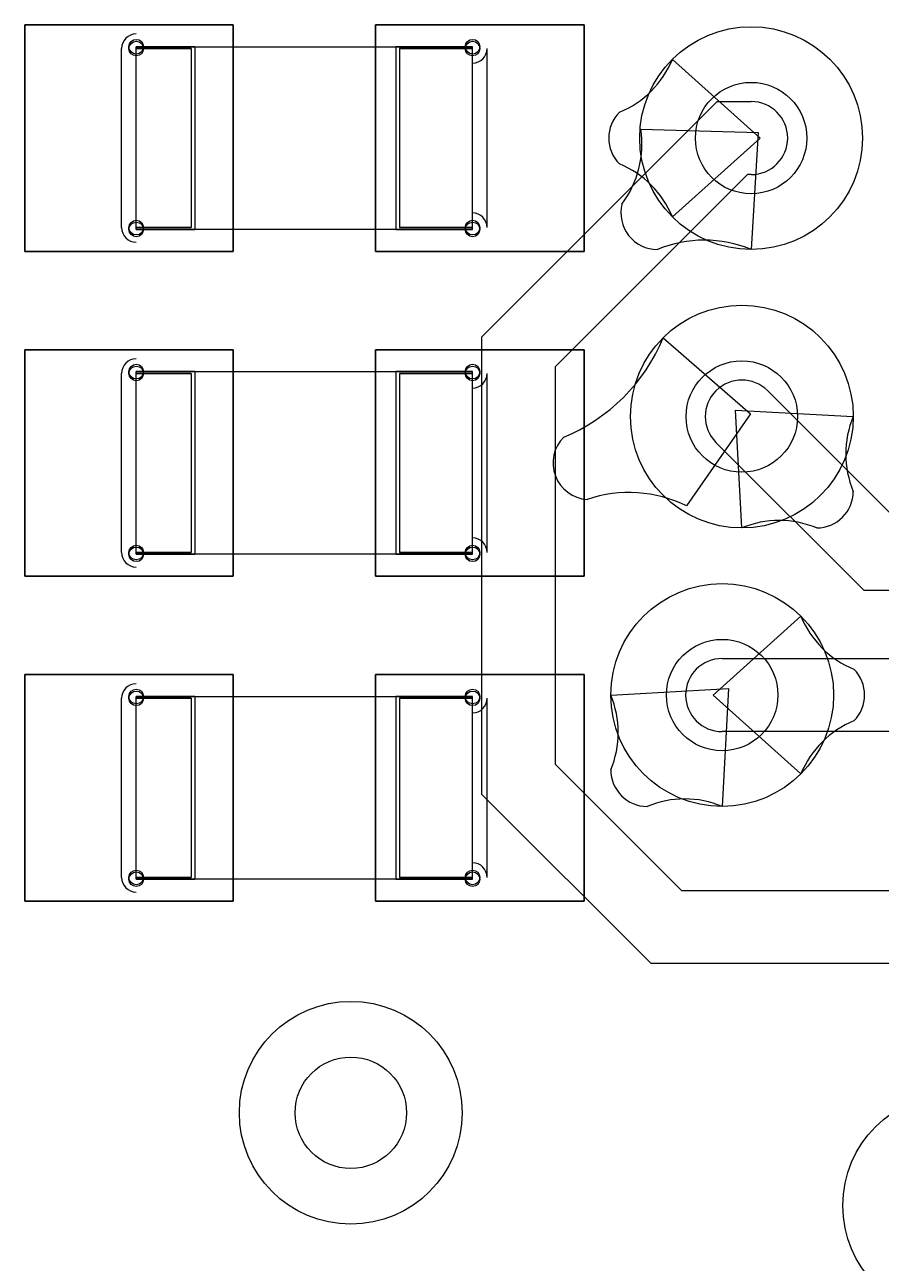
# Model space of a CAD drawing. Extents: x -14 to 27.9, y 0 to 17.8.
# Drawn here: x 8.633 to 10.976, y 11.145 to 14.534 of the extents above; entities that cross this region are included whole.
import ezdxf

# ---------------------------------------------------------------- set-up
doc = ezdxf.new("R2010")
doc.units = 0
doc.header["$MEASUREMENT"] = 0
doc.layers.add('Feature', color=7, linetype='CONTINUOUS')

msp = doc.modelspace()

# ---------------------------------------------------------------- linework, layer by layer
at = {"layer": 'Feature'}
for p, q in [((8.633, 14.534, 0.000305), (9.203, 14.534, 0.000305)), ((8.633, 13.914, 0.000305), (8.633, 14.534, 0.000305)), ((8.633, 13.914, 0.000305), (8.633, 14.534, 0.000305)), ((8.633, 14.534, 0.001305), (8.633, 13.914, 0.001305)), ((8.633, 14.534, 0.000305), (8.633, 14.534, 0.001305)), ((8.633, 14.534, 0.000305), (9.203, 14.534, 0.000305)), ((8.633, 14.534, 0.000305), (8.633, 14.534, 0.001305)), ((9.203, 14.534, 0.001305), (8.633, 14.534, 0.001305)), ((9.203, 14.534, 0.001305), (8.633, 14.534, 0.001305)), ((8.633, 14.534, 0.001305), (8.633, 13.914, 0.001305)), ((8.633, 13.914, 0.000305), (8.633, 14.534, 0.000305)), ((8.633, 14.534, 0.000305), (9.203, 14.534, 0.000305)), ((9.203, 14.534, 0.000305), (9.203, 13.914, 0.000305)), ((9.203, 14.534, 0.000305), (9.203, 14.534, 0.001305)), ((9.203, 14.534, 0.000305), (9.203, 13.914, 0.000305)), ((9.203, 14.534, 0.000305), (9.203, 14.534, 0.001305)), ((9.203, 13.914, 0.001305), (9.203, 14.534, 0.001305)), ((9.203, 13.914, 0.001305), (9.203, 14.534, 0.001305)), ((9.203, 14.534, 0.000305), (9.203, 13.914, 0.000305)), ((9.593, 14.534, 0.000305), (10.163, 14.534, 0.000305)), ((9.593, 13.914, 0.000305), (9.593, 14.534, 0.000305)), ((9.593, 13.914, 0.000305), (9.593, 14.534, 0.000305)), ((9.593, 14.534, 0.001305), (9.593, 13.914, 0.001305)), ((9.593, 14.534, 0.000305), (9.593, 14.534, 0.001305)), ((9.593, 14.534, 0.000305), (10.163, 14.534, 0.000305)), ((9.593, 14.534, 0.000305), (9.593, 14.534, 0.001305)), ((10.163, 14.534, 0.001305), (9.593, 14.534, 0.001305)), ((10.163, 14.534, 0.001305), (9.593, 14.534, 0.001305)), ((9.593, 14.534, 0.001305), (9.593, 13.914, 0.001305)), ((9.593, 13.914, 0.000305), (9.593, 14.534, 0.000305)), ((9.593, 14.534, 0.000305), (10.163, 14.534, 0.000305)), ((10.163, 14.534, 0.000305), (10.163, 13.914, 0.000305)), ((10.163, 14.534, 0.000305), (10.163, 14.534, 0.001305)), ((10.163, 14.534, 0.000305), (10.163, 13.914, 0.000305)), ((10.163, 14.534, 0.000305), (10.163, 14.534, 0.001305)), ((10.163, 13.914, 0.001305), (10.163, 14.534, 0.001305)), ((10.163, 13.914, 0.001305), (10.163, 14.534, 0.001305)), ((10.163, 14.534, 0.000305), (10.163, 13.914, 0.000305)), ((8.918, 14.474, 0.285), (8.918, 14.474, 0.015)), ((8.918, 14.469, 0.015), (8.918, 14.474, 0.015)), ((8.918, 14.469, 0.015), (8.918, 14.474, 0.015)), ((8.918, 14.469, 0.285), (8.918, 14.474, 0.285)), ((8.918, 14.474, 0.285), (8.918, 14.474, 0.015)), ((8.918, 14.469, 0.285), (8.918, 14.474, 0.285)), ((8.938, 14.474, -0.005), (9.098, 14.474, -0.005)), ((9.098, 14.474, 0.305), (8.938, 14.474, 0.305)), ((8.938, 14.469, -0.005), (8.938, 14.474, -0.005)), ((8.938, 14.474, -0.005), (9.098, 14.474, -0.005)), ((8.938, 14.469, -0.005), (8.938, 14.474, -0.005)), ((8.938, 14.469, 0.305), (8.938, 14.474, 0.305)), ((8.938, 14.469, 0.305), (8.938, 14.474, 0.305)), ((9.098, 14.474, 0.305), (8.938, 14.474, 0.305)), ((9.098, 14.474, 0.325), (9.648, 14.474, 0.325)), ((9.098, 14.474, 0.325), (9.098, 13.974, 0.325)), ((9.098, 14.474, -0.025), (9.648, 14.474, -0.025)), ((9.098, 14.474, -0.025), (9.098, 14.474, -0.005)), ((9.098, 14.474, 0.325), (9.098, 14.474, 0.305)), ((9.098, 14.474, 0.325), (9.648, 14.474, 0.325)), ((9.098, 14.474, -0.025), (9.098, 13.974, -0.025)), ((9.098, 14.474, -0.025), (9.648, 14.474, -0.025)), ((9.098, 14.474, -0.025), (9.098, 13.974, -0.025)), ((9.098, 14.474, -0.005), (9.098, 13.974, -0.005)), ((9.098, 14.474, -0.025), (9.098, 14.474, -0.005)), ((9.098, 14.474, -0.005), (9.098, 13.974, -0.005)), ((9.098, 14.474, 0.305), (9.098, 13.974, 0.305)), ((9.098, 14.474, 0.325), (9.098, 13.974, 0.325)), ((9.098, 14.474, 0.325), (9.098, 14.474, 0.305)), ((9.098, 14.474, 0.305), (9.098, 13.974, 0.305)), ((9.648, 14.474, 0.325), (9.648, 13.974, 0.325)), ((9.648, 14.474, 0.325), (9.648, 13.974, 0.325)), ((9.648, 14.474, 0.305), (9.648, 13.974, 0.305)), ((9.648, 14.474, 0.325), (9.648, 14.474, 0.305)), ((9.648, 14.474, -0.005), (9.858, 14.474, -0.005)), ((9.648, 14.474, -0.025), (9.648, 14.474, -0.005)), ((9.648, 14.474, 0.325), (9.648, 14.474, 0.305)), ((9.858, 14.474, 0.305), (9.648, 14.474, 0.305)), ((9.648, 14.474, -0.005), (9.648, 13.974, -0.005)), ((9.648, 14.474, -0.005), (9.858, 14.474, -0.005)), ((9.648, 14.474, -0.025), (9.648, 13.974, -0.025)), ((9.648, 14.474, -0.025), (9.648, 14.474, -0.005)), ((9.648, 14.474, -0.005), (9.648, 13.974, -0.005)), ((9.648, 14.474, -0.025), (9.648, 13.974, -0.025)), ((9.858, 14.474, 0.305), (9.648, 14.474, 0.305)), ((9.648, 14.474, 0.305), (9.648, 13.974, 0.305)), ((9.858, 14.469, -0.005), (9.858, 14.474, -0.005)), ((9.858, 14.469, -0.005), (9.858, 14.474, -0.005)), ((9.858, 14.469, 0.305), (9.858, 14.474, 0.305)), ((9.858, 14.469, 0.305), (9.858, 14.474, 0.305)), ((9.878, 14.474, 0.015), (9.878, 14.474, 0.285)), ((9.878, 14.469, 0.015), (9.878, 14.474, 0.015)), ((9.878, 14.469, 0.015), (9.878, 14.474, 0.015)), ((9.878, 14.474, 0.015), (9.878, 14.474, 0.285)), ((9.878, 14.469, 0.285), (9.878, 14.474, 0.285)), ((9.878, 14.469, 0.285), (9.878, 14.474, 0.285)), ((8.898, 14.469, 0.285), (8.898, 14.469, 0.015)), ((8.898, 13.979, 0.285), (8.898, 14.469, 0.285)), ((8.898, 13.979, 0.015), (8.898, 14.469, 0.015)), ((8.898, 13.979, 0.285), (8.898, 14.469, 0.285)), ((8.898, 14.469, 0.285), (8.898, 14.469, 0.015)), ((8.898, 13.979, 0.015), (8.898, 14.469, 0.015)), ((8.918, 14.469, 0.285), (8.918, 14.469, 0.015)), ((8.918, 14.469, 0.285), (8.918, 14.469, 0.015)), ((8.938, 14.469, -0.005), (9.088, 14.469, -0.005)), ((9.088, 14.469, 0.305), (8.938, 14.469, 0.305)), ((8.938, 14.469, -0.005), (9.088, 14.469, -0.005)), ((8.938, 14.469, -0.025), (9.088, 14.469, -0.025)), ((9.088, 14.469, 0.325), (8.938, 14.469, 0.325)), ((9.088, 14.469, 0.305), (8.938, 14.469, 0.305)), ((8.938, 13.979, 0.325), (8.938, 14.469, 0.325)), ((9.088, 14.469, 0.325), (8.938, 14.469, 0.325)), ((8.938, 13.979, 0.325), (8.938, 14.469, 0.325)), ((8.938, 13.979, -0.025), (8.938, 14.469, -0.025)), ((8.938, 13.979, -0.025), (8.938, 14.469, -0.025)), ((8.938, 14.469, -0.025), (9.088, 14.469, -0.025)), ((9.088, 14.469, -0.005), (9.088, 13.979, -0.005)), ((9.088, 14.469, 0.305), (9.088, 13.979, 0.305)), ((9.088, 14.469, -0.025), (9.088, 14.469, -0.005)), ((9.088, 14.469, 0.305), (9.088, 14.469, 0.325)), ((9.088, 14.469, 0.305), (9.088, 13.979, 0.305)), ((9.088, 14.469, 0.305), (9.088, 14.469, 0.325)), ((9.088, 14.469, 0.325), (9.088, 13.979, 0.325)), ((9.088, 14.469, 0.325), (9.088, 13.979, 0.325)), ((9.088, 14.469, -0.025), (9.088, 13.979, -0.025)), ((9.088, 14.469, -0.005), (9.088, 13.979, -0.005)), ((9.088, 14.469, -0.025), (9.088, 13.979, -0.025)), ((9.088, 14.469, -0.025), (9.088, 14.469, -0.005)), ((9.658, 14.469, -0.005), (9.858, 14.469, -0.005)), ((9.658, 14.469, -0.005), (9.658, 13.979, -0.005)), ((9.858, 14.469, 0.305), (9.658, 14.469, 0.305)), ((9.658, 14.469, 0.325), (9.658, 14.469, 0.305)), ((9.858, 14.469, 0.325), (9.658, 14.469, 0.325)), ((9.658, 14.469, -0.025), (9.858, 14.469, -0.025)), ((9.658, 14.469, -0.005), (9.658, 14.469, -0.025)), ((9.658, 14.469, -0.005), (9.858, 14.469, -0.005)), ((9.658, 14.469, 0.305), (9.658, 13.979, 0.305)), ((9.858, 14.469, 0.305), (9.658, 14.469, 0.305)), ((9.658, 14.469, 0.305), (9.658, 13.979, 0.305)), ((9.658, 14.469, 0.325), (9.658, 13.979, 0.325)), ((9.658, 14.469, 0.325), (9.658, 14.469, 0.305)), ((9.858, 14.469, 0.325), (9.658, 14.469, 0.325)), ((9.658, 14.469, 0.325), (9.658, 13.979, 0.325)), ((9.658, 14.469, -0.025), (9.658, 13.979, -0.025)), ((9.658, 14.469, -0.025), (9.858, 14.469, -0.025)), ((9.658, 14.469, -0.005), (9.658, 13.979, -0.005)), ((9.658, 14.469, -0.005), (9.658, 14.469, -0.025)), ((9.658, 14.469, -0.025), (9.658, 13.979, -0.025)), ((9.858, 13.979, 0.325), (9.858, 14.469, 0.325)), ((9.858, 13.979, 0.325), (9.858, 14.469, 0.325)), ((9.858, 13.979, -0.025), (9.858, 14.469, -0.025)), ((9.858, 13.979, -0.025), (9.858, 14.469, -0.025)), ((9.878, 14.469, 0.015), (9.878, 14.469, 0.285)), ((9.878, 14.469, 0.015), (9.878, 14.469, 0.285)), ((9.898, 14.469, 0.015), (9.898, 14.469, 0.285)), ((9.898, 13.979, 0.285), (9.898, 14.469, 0.285)), ((9.898, 13.979, 0.015), (9.898, 14.469, 0.015)), ((9.898, 14.469, 0.015), (9.898, 14.469, 0.285)), ((9.898, 13.979, 0.285), (9.898, 14.469, 0.285)), ((9.898, 13.979, 0.015), (9.898, 14.469, 0.015)), ((10.4048, 14.4394, 0.000305), (10.6452, 14.224, 0.000305)), ((9.8838, 13.6805, -1.96222), (10.5273, 14.324, -1.96222)), ((10.5273, 14.324, -1.96222), (10.6202, 14.324, -1.96222)), ((10.3185, 14.2484, -1.96222), (10.6397, 14.2396, -1.96222)), ((10.6397, 14.2396, -1.96222), (10.6202, 13.9192, -1.96222)), ((10.6452, 14.224, 0.000305), (10.4048, 14.0086, 0.000305)), ((10.7726, 14.224, -1.96192), (10.7726, 14.224)), ((10.7726, 14.224, -1.96192), (10.7726, 14.224)), ((10.6101, 14.124, -1.96222), (10.0838, 13.5977, -1.96222)), ((10.6202, 14.124, -1.96222), (10.6101, 14.124, -1.96222)), ((8.898, 13.979, 0.285), (8.898, 13.979, 0.015)), ((8.898, 13.979, 0.285), (8.898, 13.979, 0.015)), ((8.918, 13.974, 0.285), (8.918, 13.979, 0.285)), ((8.918, 13.979, 0.285), (8.918, 13.979, 0.015)), ((8.918, 13.974, 0.015), (8.918, 13.979, 0.015)), ((8.918, 13.974, 0.015), (8.918, 13.979, 0.015)), ((8.918, 13.979, 0.285), (8.918, 13.979, 0.015)), ((8.918, 13.974, 0.285), (8.918, 13.979, 0.285)), ((8.918, 13.974, 0.285), (8.918, 13.974, 0.015)), ((8.918, 13.974, 0.285), (8.918, 13.974, 0.015)), ((8.938, 13.974, -0.005), (8.938, 13.979, -0.005)), ((8.938, 13.979, -0.005), (9.088, 13.979, -0.005)), ((9.088, 13.979, 0.305), (8.938, 13.979, 0.305)), ((8.938, 13.974, 0.305), (8.938, 13.979, 0.305)), ((8.938, 13.974, -0.005), (8.938, 13.979, -0.005)), ((9.088, 13.979, 0.305), (8.938, 13.979, 0.305)), ((9.088, 13.979, 0.325), (8.938, 13.979, 0.325)), ((8.938, 13.979, -0.025), (9.088, 13.979, -0.025)), ((8.938, 13.979, -0.005), (9.088, 13.979, -0.005)), ((9.088, 13.979, 0.325), (8.938, 13.979, 0.325)), ((8.938, 13.979, -0.025), (9.088, 13.979, -0.025)), ((8.938, 13.974, 0.305), (8.938, 13.979, 0.305)), ((8.938, 13.974, -0.005), (9.098, 13.974, -0.005)), ((9.098, 13.974, 0.305), (8.938, 13.974, 0.305)), ((9.098, 13.974, 0.305), (8.938, 13.974, 0.305)), ((8.938, 13.974, -0.005), (9.098, 13.974, -0.005)), ((9.088, 13.979, 0.305), (9.088, 13.979, 0.325)), ((9.088, 13.979, -0.025), (9.088, 13.979, -0.005)), ((9.088, 13.979, 0.305), (9.088, 13.979, 0.325)), ((9.088, 13.979, -0.025), (9.088, 13.979, -0.005)), ((9.648, 13.974, 0.325), (9.098, 13.974, 0.325)), ((9.648, 13.974, -0.025), (9.098, 13.974, -0.025)), ((9.098, 13.974, -0.025), (9.098, 13.974, -0.005)), ((9.098, 13.974, 0.325), (9.098, 13.974, 0.305)), ((9.648, 13.974, 0.325), (9.098, 13.974, 0.325)), ((9.098, 13.974, 0.325), (9.098, 13.974, 0.305)), ((9.098, 13.974, -0.025), (9.098, 13.974, -0.005)), ((9.648, 13.974, -0.025), (9.098, 13.974, -0.025)), ((9.648, 13.974, 0.325), (9.648, 13.974, 0.305)), ((9.648, 13.974, -0.005), (9.858, 13.974, -0.005)), ((9.648, 13.974, -0.025), (9.648, 13.974, -0.005)), ((9.648, 13.974, -0.005), (9.858, 13.974, -0.005)), ((9.858, 13.974, 0.305), (9.648, 13.974, 0.305)), ((9.648, 13.974, 0.325), (9.648, 13.974, 0.305)), ((9.648, 13.974, -0.025), (9.648, 13.974, -0.005)), ((9.858, 13.974, 0.305), (9.648, 13.974, 0.305)), ((9.658, 13.979, -0.005), (9.858, 13.979, -0.005)), ((9.658, 13.979, -0.005), (9.858, 13.979, -0.005)), ((9.658, 13.979, -0.005), (9.658, 13.979, -0.025)), ((9.658, 13.979, -0.025), (9.858, 13.979, -0.025)), ((9.858, 13.979, 0.325), (9.658, 13.979, 0.325)), ((9.658, 13.979, 0.325), (9.658, 13.979, 0.305)), ((9.858, 13.979, 0.305), (9.658, 13.979, 0.305)), ((9.858, 13.979, 0.305), (9.658, 13.979, 0.305)), ((9.658, 13.979, 0.325), (9.658, 13.979, 0.305)), ((9.858, 13.979, 0.325), (9.658, 13.979, 0.325)), ((9.658, 13.979, -0.025), (9.858, 13.979, -0.025)), ((9.658, 13.979, -0.005), (9.658, 13.979, -0.025)), ((9.858, 13.974, -0.005), (9.858, 13.979, -0.005)), ((9.858, 13.974, 0.305), (9.858, 13.979, 0.305)), ((9.858, 13.974, 0.305), (9.858, 13.979, 0.305)), ((9.858, 13.974, -0.005), (9.858, 13.979, -0.005)), ((9.878, 13.979, 0.015), (9.878, 13.979, 0.285)), ((9.878, 13.974, 0.015), (9.878, 13.979, 0.015)), ((9.878, 13.979, 0.015), (9.878, 13.979, 0.285)), ((9.878, 13.974, 0.285), (9.878, 13.979, 0.285)), ((9.878, 13.974, 0.285), (9.878, 13.979, 0.285)), ((9.878, 13.974, 0.015), (9.878, 13.979, 0.015)), ((9.878, 13.974, 0.015), (9.878, 13.974, 0.285)), ((9.878, 13.974, 0.015), (9.878, 13.974, 0.285)), ((9.898, 13.979, 0.015), (9.898, 13.979, 0.285)), ((9.898, 13.979, 0.015), (9.898, 13.979, 0.285)), ((9.203, 13.914, 0.000305), (8.633, 13.914, 0.000305)), ((8.633, 13.914, 0.000305), (8.633, 13.914, 0.001305)), ((9.203, 13.914, 0.000305), (8.633, 13.914, 0.000305)), ((8.633, 13.914, 0.001305), (9.203, 13.914, 0.001305)), ((8.633, 13.914, 0.000305), (8.633, 13.914, 0.001305)), ((8.633, 13.914, 0.001305), (9.203, 13.914, 0.001305)), ((9.203, 13.914, 0.000305), (8.633, 13.914, 0.000305)), ((9.203, 13.914, 0.000305), (9.203, 13.914, 0.001305)), ((9.203, 13.914, 0.000305), (9.203, 13.914, 0.001305)), ((10.163, 13.914, 0.000305), (9.593, 13.914, 0.000305)), ((9.593, 13.914, 0.000305), (9.593, 13.914, 0.001305)), ((10.163, 13.914, 0.000305), (9.593, 13.914, 0.000305)), ((9.593, 13.914, 0.001305), (10.163, 13.914, 0.001305)), ((9.593, 13.914, 0.000305), (9.593, 13.914, 0.001305)), ((9.593, 13.914, 0.001305), (10.163, 13.914, 0.001305)), ((10.163, 13.914, 0.000305), (9.593, 13.914, 0.000305)), ((10.163, 13.914, 0.000305), (10.163, 13.914, 0.001305)), ((10.163, 13.914, 0.000305), (10.163, 13.914, 0.001305)), ((9.8838, 12.4277, -1.96222), (9.8838, 13.6805, -1.96222)), ((10.3794, 13.6774, 0.000305), (10.6187, 13.4693, 0.000305)), ((8.633, 13.645, 0.000305), (9.203, 13.645, 0.000305)), ((8.633, 13.025, 0.000305), (8.633, 13.645, 0.000305)), ((8.633, 13.025, 0.000305), (8.633, 13.645, 0.000305)), ((8.633, 13.645, 0.001305), (8.633, 13.025, 0.001305)), ((8.633, 13.645, 0.000305), (8.633, 13.645, 0.001305)), ((8.633, 13.645, 0.000305), (9.203, 13.645, 0.000305)), ((8.633, 13.645, 0.000305), (8.633, 13.645, 0.001305)), ((9.203, 13.645, 0.001305), (8.633, 13.645, 0.001305)), ((9.203, 13.645, 0.001305), (8.633, 13.645, 0.001305)), ((8.633, 13.645, 0.001305), (8.633, 13.025, 0.001305)), ((8.633, 13.025, 0.000305), (8.633, 13.645, 0.000305)), ((8.633, 13.645, 0.000305), (9.203, 13.645, 0.000305)), ((9.203, 13.645, 0.000305), (9.203, 13.025, 0.000305)), ((9.203, 13.645, 0.000305), (9.203, 13.645, 0.001305)), ((9.203, 13.645, 0.000305), (9.203, 13.025, 0.000305)), ((9.203, 13.645, 0.000305), (9.203, 13.645, 0.001305)), ((9.203, 13.025, 0.001305), (9.203, 13.645, 0.001305)), ((9.203, 13.025, 0.001305), (9.203, 13.645, 0.001305)), ((9.203, 13.645, 0.000305), (9.203, 13.025, 0.000305)), ((9.593, 13.645, 0.000305), (10.163, 13.645, 0.000305)), ((9.593, 13.025, 0.000305), (9.593, 13.645, 0.000305)), ((9.593, 13.025, 0.000305), (9.593, 13.645, 0.000305)), ((9.593, 13.645, 0.001305), (9.593, 13.025, 0.001305)), ((9.593, 13.645, 0.000305), (9.593, 13.645, 0.001305)), ((9.593, 13.645, 0.000305), (10.163, 13.645, 0.000305)), ((9.593, 13.645, 0.000305), (9.593, 13.645, 0.001305)), ((10.163, 13.645, 0.001305), (9.593, 13.645, 0.001305)), ((10.163, 13.645, 0.001305), (9.593, 13.645, 0.001305)), ((9.593, 13.645, 0.001305), (9.593, 13.025, 0.001305)), ((9.593, 13.025, 0.000305), (9.593, 13.645, 0.000305)), ((9.593, 13.645, 0.000305), (10.163, 13.645, 0.000305)), ((10.163, 13.645, 0.000305), (10.163, 13.025, 0.000305)), ((10.163, 13.645, 0.000305), (10.163, 13.645, 0.001305)), ((10.163, 13.645, 0.000305), (10.163, 13.025, 0.000305)), ((10.163, 13.645, 0.000305), (10.163, 13.645, 0.001305)), ((10.163, 13.025, 0.001305), (10.163, 13.645, 0.001305)), ((10.163, 13.025, 0.001305), (10.163, 13.645, 0.001305)), ((10.163, 13.645, 0.000305), (10.163, 13.025, 0.000305)), ((10.0838, 13.5977, -1.96222), (10.0838, 12.5105, -1.96222)), ((8.898, 13.58, 0.285), (8.898, 13.58, 0.015)), ((8.898, 13.09, 0.285), (8.898, 13.58, 0.285)), ((8.898, 13.09, 0.015), (8.898, 13.58, 0.015)), ((8.898, 13.09, 0.285), (8.898, 13.58, 0.285)), ((8.898, 13.58, 0.285), (8.898, 13.58, 0.015)), ((8.898, 13.09, 0.015), (8.898, 13.58, 0.015)), ((8.918, 13.585, 0.285), (8.918, 13.585, 0.015)), ((8.918, 13.58, 0.015), (8.918, 13.585, 0.015)), ((8.918, 13.58, 0.015), (8.918, 13.585, 0.015)), ((8.918, 13.58, 0.285), (8.918, 13.585, 0.285)), ((8.918, 13.585, 0.285), (8.918, 13.585, 0.015)), ((8.918, 13.58, 0.285), (8.918, 13.585, 0.285)), ((8.918, 13.58, 0.285), (8.918, 13.58, 0.015)), ((8.918, 13.58, 0.285), (8.918, 13.58, 0.015)), ((8.938, 13.585, -0.005), (9.098, 13.585, -0.005)), ((9.098, 13.585, 0.305), (8.938, 13.585, 0.305)), ((8.938, 13.58, -0.005), (8.938, 13.585, -0.005)), ((8.938, 13.585, -0.005), (9.098, 13.585, -0.005)), ((8.938, 13.58, -0.005), (8.938, 13.585, -0.005)), ((8.938, 13.58, 0.305), (8.938, 13.585, 0.305)), ((8.938, 13.58, 0.305), (8.938, 13.585, 0.305)), ((9.098, 13.585, 0.305), (8.938, 13.585, 0.305)), ((8.938, 13.58, -0.005), (9.088, 13.58, -0.005)), ((9.088, 13.58, 0.305), (8.938, 13.58, 0.305)), ((8.938, 13.58, -0.005), (9.088, 13.58, -0.005)), ((8.938, 13.58, -0.025), (9.088, 13.58, -0.025)), ((9.088, 13.58, 0.325), (8.938, 13.58, 0.325)), ((9.088, 13.58, 0.305), (8.938, 13.58, 0.305)), ((8.938, 13.09, 0.325), (8.938, 13.58, 0.325)), ((9.088, 13.58, 0.325), (8.938, 13.58, 0.325)), ((8.938, 13.09, 0.325), (8.938, 13.58, 0.325)), ((8.938, 13.09, -0.025), (8.938, 13.58, -0.025)), ((8.938, 13.09, -0.025), (8.938, 13.58, -0.025)), ((8.938, 13.58, -0.025), (9.088, 13.58, -0.025)), ((9.088, 13.58, -0.005), (9.088, 13.09, -0.005)), ((9.088, 13.58, 0.305), (9.088, 13.09, 0.305)), ((9.088, 13.58, -0.025), (9.088, 13.58, -0.005)), ((9.088, 13.58, 0.305), (9.088, 13.58, 0.325)), ((9.088, 13.58, 0.305), (9.088, 13.09, 0.305)), ((9.088, 13.58, 0.305), (9.088, 13.58, 0.325)), ((9.088, 13.58, 0.325), (9.088, 13.09, 0.325)), ((9.088, 13.58, 0.325), (9.088, 13.09, 0.325)), ((9.088, 13.58, -0.025), (9.088, 13.09, -0.025)), ((9.088, 13.58, -0.005), (9.088, 13.09, -0.005)), ((9.088, 13.58, -0.025), (9.088, 13.09, -0.025)), ((9.088, 13.58, -0.025), (9.088, 13.58, -0.005)), ((9.098, 13.585, 0.325), (9.648, 13.585, 0.325)), ((9.098, 13.585, 0.325), (9.098, 13.085, 0.325)), ((9.098, 13.585, -0.025), (9.648, 13.585, -0.025)), ((9.098, 13.585, -0.025), (9.098, 13.585, -0.005)), ((9.098, 13.585, 0.325), (9.098, 13.585, 0.305)), ((9.098, 13.585, 0.325), (9.648, 13.585, 0.325)), ((9.098, 13.585, -0.025), (9.098, 13.085, -0.025)), ((9.098, 13.585, -0.025), (9.648, 13.585, -0.025)), ((9.098, 13.585, -0.025), (9.098, 13.085, -0.025)), ((9.098, 13.585, -0.005), (9.098, 13.085, -0.005)), ((9.098, 13.585, -0.025), (9.098, 13.585, -0.005)), ((9.098, 13.585, -0.005), (9.098, 13.085, -0.005)), ((9.098, 13.585, 0.305), (9.098, 13.085, 0.305)), ((9.098, 13.585, 0.325), (9.098, 13.085, 0.325)), ((9.098, 13.585, 0.325), (9.098, 13.585, 0.305)), ((9.098, 13.585, 0.305), (9.098, 13.085, 0.305)), ((9.648, 13.585, 0.325), (9.648, 13.085, 0.325)), ((9.648, 13.585, 0.325), (9.648, 13.085, 0.325)), ((9.648, 13.585, 0.305), (9.648, 13.085, 0.305)), ((9.648, 13.585, 0.325), (9.648, 13.585, 0.305)), ((9.648, 13.585, -0.005), (9.858, 13.585, -0.005)), ((9.648, 13.585, -0.025), (9.648, 13.585, -0.005)), ((9.648, 13.585, 0.325), (9.648, 13.585, 0.305)), ((9.858, 13.585, 0.305), (9.648, 13.585, 0.305)), ((9.648, 13.585, -0.005), (9.648, 13.085, -0.005)), ((9.648, 13.585, -0.005), (9.858, 13.585, -0.005)), ((9.648, 13.585, -0.025), (9.648, 13.085, -0.025)), ((9.648, 13.585, -0.025), (9.648, 13.585, -0.005)), ((9.648, 13.585, -0.005), (9.648, 13.085, -0.005)), ((9.648, 13.585, -0.025), (9.648, 13.085, -0.025)), ((9.858, 13.585, 0.305), (9.648, 13.585, 0.305)), ((9.648, 13.585, 0.305), (9.648, 13.085, 0.305)), ((9.658, 13.58, -0.005), (9.858, 13.58, -0.005)), ((9.658, 13.58, -0.005), (9.658, 13.09, -0.005)), ((9.858, 13.58, 0.305), (9.658, 13.58, 0.305)), ((9.658, 13.58, 0.325), (9.658, 13.58, 0.305)), ((9.858, 13.58, 0.325), (9.658, 13.58, 0.325)), ((9.658, 13.58, -0.025), (9.858, 13.58, -0.025)), ((9.658, 13.58, -0.005), (9.658, 13.58, -0.025)), ((9.658, 13.58, -0.005), (9.858, 13.58, -0.005)), ((9.658, 13.58, 0.305), (9.658, 13.09, 0.305)), ((9.858, 13.58, 0.305), (9.658, 13.58, 0.305)), ((9.658, 13.58, 0.305), (9.658, 13.09, 0.305)), ((9.658, 13.58, 0.325), (9.658, 13.09, 0.325)), ((9.658, 13.58, 0.325), (9.658, 13.58, 0.305)), ((9.858, 13.58, 0.325), (9.658, 13.58, 0.325)), ((9.658, 13.58, 0.325), (9.658, 13.09, 0.325)), ((9.658, 13.58, -0.025), (9.658, 13.09, -0.025)), ((9.658, 13.58, -0.025), (9.858, 13.58, -0.025)), ((9.658, 13.58, -0.005), (9.658, 13.09, -0.005)), ((9.658, 13.58, -0.005), (9.658, 13.58, -0.025)), ((9.658, 13.58, -0.025), (9.658, 13.09, -0.025)), ((9.858, 13.58, -0.005), (9.858, 13.585, -0.005)), ((9.858, 13.58, -0.005), (9.858, 13.585, -0.005)), ((9.858, 13.58, 0.305), (9.858, 13.585, 0.305)), ((9.858, 13.58, 0.305), (9.858, 13.585, 0.305)), ((9.858, 13.09, 0.325), (9.858, 13.58, 0.325)), ((9.858, 13.09, 0.325), (9.858, 13.58, 0.325)), ((9.858, 13.09, -0.025), (9.858, 13.58, -0.025)), ((9.858, 13.09, -0.025), (9.858, 13.58, -0.025)), ((9.878, 13.585, 0.015), (9.878, 13.585, 0.285)), ((9.878, 13.58, 0.015), (9.878, 13.585, 0.015)), ((9.878, 13.58, 0.015), (9.878, 13.585, 0.015)), ((9.878, 13.585, 0.015), (9.878, 13.585, 0.285)), ((9.878, 13.58, 0.285), (9.878, 13.585, 0.285)), ((9.878, 13.58, 0.285), (9.878, 13.585, 0.285)), ((9.878, 13.58, 0.015), (9.878, 13.58, 0.285)), ((9.878, 13.58, 0.015), (9.878, 13.58, 0.285)), ((9.898, 13.58, 0.015), (9.898, 13.58, 0.285)), ((9.898, 13.09, 0.285), (9.898, 13.58, 0.285)), ((9.898, 13.09, 0.015), (9.898, 13.58, 0.015)), ((9.898, 13.58, 0.015), (9.898, 13.58, 0.285)), ((9.898, 13.09, 0.285), (9.898, 13.58, 0.285)), ((9.898, 13.09, 0.015), (9.898, 13.58, 0.015)), ((10.6655, 13.5327, -1.96222), (11.0123, 13.1859, -1.96222)), ((10.6187, 13.4693, 0.000305), (10.4435, 13.2175, 0.000305)), ((10.5771, 13.4797, -1.96222), (10.8996, 13.462, -1.96222)), ((10.5948, 13.1572, -1.96222), (10.5771, 13.4797, -1.96222)), ((10.7472, 13.462, -1.96192), (10.7472, 13.462)), ((10.7472, 13.462, -1.96192), (10.7472, 13.462)), ((10.9295, 12.9859, -1.96222), (10.5241, 13.3913, -1.96222)), ((8.898, 13.09, 0.285), (8.898, 13.09, 0.015)), ((8.898, 13.09, 0.285), (8.898, 13.09, 0.015)), ((8.918, 13.085, 0.285), (8.918, 13.09, 0.285)), ((8.918, 13.09, 0.285), (8.918, 13.09, 0.015)), ((8.918, 13.085, 0.015), (8.918, 13.09, 0.015)), ((8.918, 13.085, 0.015), (8.918, 13.09, 0.015)), ((8.918, 13.09, 0.285), (8.918, 13.09, 0.015)), ((8.918, 13.085, 0.285), (8.918, 13.09, 0.285)), ((8.918, 13.085, 0.285), (8.918, 13.085, 0.015)), ((8.918, 13.085, 0.285), (8.918, 13.085, 0.015)), ((8.938, 13.085, -0.005), (8.938, 13.09, -0.005)), ((8.938, 13.09, -0.005), (9.088, 13.09, -0.005)), ((9.088, 13.09, 0.305), (8.938, 13.09, 0.305)), ((8.938, 13.085, 0.305), (8.938, 13.09, 0.305)), ((8.938, 13.085, -0.005), (8.938, 13.09, -0.005)), ((9.088, 13.09, 0.305), (8.938, 13.09, 0.305)), ((9.088, 13.09, 0.325), (8.938, 13.09, 0.325)), ((8.938, 13.09, -0.025), (9.088, 13.09, -0.025)), ((8.938, 13.09, -0.005), (9.088, 13.09, -0.005)), ((9.088, 13.09, 0.325), (8.938, 13.09, 0.325)), ((8.938, 13.09, -0.025), (9.088, 13.09, -0.025)), ((8.938, 13.085, 0.305), (8.938, 13.09, 0.305)), ((8.938, 13.085, -0.005), (9.098, 13.085, -0.005)), ((9.098, 13.085, 0.305), (8.938, 13.085, 0.305)), ((9.098, 13.085, 0.305), (8.938, 13.085, 0.305)), ((8.938, 13.085, -0.005), (9.098, 13.085, -0.005)), ((9.088, 13.09, 0.305), (9.088, 13.09, 0.325)), ((9.088, 13.09, -0.025), (9.088, 13.09, -0.005)), ((9.088, 13.09, 0.305), (9.088, 13.09, 0.325)), ((9.088, 13.09, -0.025), (9.088, 13.09, -0.005)), ((9.648, 13.085, 0.325), (9.098, 13.085, 0.325)), ((9.648, 13.085, -0.025), (9.098, 13.085, -0.025)), ((9.098, 13.085, -0.025), (9.098, 13.085, -0.005)), ((9.098, 13.085, 0.325), (9.098, 13.085, 0.305)), ((9.648, 13.085, 0.325), (9.098, 13.085, 0.325)), ((9.098, 13.085, 0.325), (9.098, 13.085, 0.305)), ((9.098, 13.085, -0.025), (9.098, 13.085, -0.005)), ((9.648, 13.085, -0.025), (9.098, 13.085, -0.025)), ((9.648, 13.085, 0.325), (9.648, 13.085, 0.305)), ((9.648, 13.085, -0.005), (9.858, 13.085, -0.005)), ((9.648, 13.085, -0.025), (9.648, 13.085, -0.005)), ((9.648, 13.085, -0.005), (9.858, 13.085, -0.005)), ((9.858, 13.085, 0.305), (9.648, 13.085, 0.305)), ((9.648, 13.085, 0.325), (9.648, 13.085, 0.305)), ((9.648, 13.085, -0.025), (9.648, 13.085, -0.005)), ((9.858, 13.085, 0.305), (9.648, 13.085, 0.305)), ((9.658, 13.09, -0.005), (9.858, 13.09, -0.005)), ((9.658, 13.09, -0.005), (9.858, 13.09, -0.005)), ((9.658, 13.09, -0.005), (9.658, 13.09, -0.025)), ((9.658, 13.09, -0.025), (9.858, 13.09, -0.025)), ((9.858, 13.09, 0.325), (9.658, 13.09, 0.325)), ((9.658, 13.09, 0.325), (9.658, 13.09, 0.305)), ((9.858, 13.09, 0.305), (9.658, 13.09, 0.305)), ((9.858, 13.09, 0.305), (9.658, 13.09, 0.305)), ((9.658, 13.09, 0.325), (9.658, 13.09, 0.305)), ((9.858, 13.09, 0.325), (9.658, 13.09, 0.325)), ((9.658, 13.09, -0.025), (9.858, 13.09, -0.025)), ((9.658, 13.09, -0.005), (9.658, 13.09, -0.025)), ((9.858, 13.085, -0.005), (9.858, 13.09, -0.005)), ((9.858, 13.085, 0.305), (9.858, 13.09, 0.305)), ((9.858, 13.085, 0.305), (9.858, 13.09, 0.305)), ((9.858, 13.085, -0.005), (9.858, 13.09, -0.005)), ((9.878, 13.09, 0.015), (9.878, 13.09, 0.285)), ((9.878, 13.085, 0.015), (9.878, 13.09, 0.015)), ((9.878, 13.09, 0.015), (9.878, 13.09, 0.285)), ((9.878, 13.085, 0.285), (9.878, 13.09, 0.285)), ((9.878, 13.085, 0.285), (9.878, 13.09, 0.285)), ((9.878, 13.085, 0.015), (9.878, 13.09, 0.015)), ((9.878, 13.085, 0.015), (9.878, 13.085, 0.285)), ((9.878, 13.085, 0.015), (9.878, 13.085, 0.285)), ((9.898, 13.09, 0.015), (9.898, 13.09, 0.285)), ((9.898, 13.09, 0.015), (9.898, 13.09, 0.285)), ((9.203, 13.025, 0.000305), (8.633, 13.025, 0.000305)), ((8.633, 13.025, 0.000305), (8.633, 13.025, 0.001305)), ((9.203, 13.025, 0.000305), (8.633, 13.025, 0.000305)), ((8.633, 13.025, 0.001305), (9.203, 13.025, 0.001305)), ((8.633, 13.025, 0.000305), (8.633, 13.025, 0.001305)), ((8.633, 13.025, 0.001305), (9.203, 13.025, 0.001305)), ((9.203, 13.025, 0.000305), (8.633, 13.025, 0.000305)), ((9.203, 13.025, 0.000305), (9.203, 13.025, 0.001305)), ((9.203, 13.025, 0.000305), (9.203, 13.025, 0.001305)), ((10.163, 13.025, 0.000305), (9.593, 13.025, 0.000305)), ((9.593, 13.025, 0.000305), (9.593, 13.025, 0.001305)), ((10.163, 13.025, 0.000305), (9.593, 13.025, 0.000305)), ((9.593, 13.025, 0.001305), (10.163, 13.025, 0.001305)), ((9.593, 13.025, 0.000305), (9.593, 13.025, 0.001305)), ((9.593, 13.025, 0.001305), (10.163, 13.025, 0.001305)), ((10.163, 13.025, 0.000305), (9.593, 13.025, 0.000305)), ((10.163, 13.025, 0.000305), (10.163, 13.025, 0.001305)), ((10.163, 13.025, 0.000305), (10.163, 13.025, 0.001305)), ((13.1356, 12.9859, -1.96222), (10.9295, 12.9859, -1.96222)), ((10.516, 12.7, -1.96222), (10.7564, 12.9154, -1.96222)), ((10.541, 12.8, -1.96222), (12.9954, 12.8, -1.96222)), ((8.633, 12.756, 0.000305), (9.203, 12.756, 0.000305)), ((8.633, 12.136, 0.000305), (8.633, 12.756, 0.000305)), ((8.633, 12.136, 0.000305), (8.633, 12.756, 0.000305)), ((8.633, 12.756, 0.001305), (8.633, 12.136, 0.001305)), ((8.633, 12.756, 0.000305), (8.633, 12.756, 0.001305)), ((8.633, 12.756, 0.000305), (9.203, 12.756, 0.000305)), ((8.633, 12.756, 0.000305), (8.633, 12.756, 0.001305)), ((9.203, 12.756, 0.001305), (8.633, 12.756, 0.001305)), ((9.203, 12.756, 0.001305), (8.633, 12.756, 0.001305)), ((8.633, 12.756, 0.001305), (8.633, 12.136, 0.001305)), ((8.633, 12.136, 0.000305), (8.633, 12.756, 0.000305)), ((8.633, 12.756, 0.000305), (9.203, 12.756, 0.000305)), ((9.203, 12.756, 0.000305), (9.203, 12.136, 0.000305)), ((9.203, 12.756, 0.000305), (9.203, 12.756, 0.001305)), ((9.203, 12.756, 0.000305), (9.203, 12.136, 0.000305)), ((9.203, 12.756, 0.000305), (9.203, 12.756, 0.001305)), ((9.203, 12.136, 0.001305), (9.203, 12.756, 0.001305)), ((9.203, 12.136, 0.001305), (9.203, 12.756, 0.001305)), ((9.203, 12.756, 0.000305), (9.203, 12.136, 0.000305)), ((9.593, 12.756, 0.000305), (10.163, 12.756, 0.000305)), ((9.593, 12.136, 0.000305), (9.593, 12.756, 0.000305)), ((9.593, 12.136, 0.000305), (9.593, 12.756, 0.000305)), ((9.593, 12.756, 0.001305), (9.593, 12.136, 0.001305)), ((9.593, 12.756, 0.000305), (9.593, 12.756, 0.001305)), ((9.593, 12.756, 0.000305), (10.163, 12.756, 0.000305)), ((9.593, 12.756, 0.000305), (9.593, 12.756, 0.001305)), ((10.163, 12.756, 0.001305), (9.593, 12.756, 0.001305)), ((10.163, 12.756, 0.001305), (9.593, 12.756, 0.001305)), ((9.593, 12.756, 0.001305), (9.593, 12.136, 0.001305)), ((9.593, 12.136, 0.000305), (9.593, 12.756, 0.000305)), ((9.593, 12.756, 0.000305), (10.163, 12.756, 0.000305)), ((10.163, 12.756, 0.000305), (10.163, 12.136, 0.000305)), ((10.163, 12.756, 0.000305), (10.163, 12.756, 0.001305)), ((10.163, 12.756, 0.000305), (10.163, 12.136, 0.000305)), ((10.163, 12.756, 0.000305), (10.163, 12.756, 0.001305)), ((10.163, 12.136, 0.001305), (10.163, 12.756, 0.001305)), ((10.163, 12.136, 0.001305), (10.163, 12.756, 0.001305)), ((10.163, 12.756, 0.000305), (10.163, 12.136, 0.000305)), ((10.2362, 12.7, 0.000305), (10.5587, 12.7177, 0.000305)), ((10.5587, 12.7177, 0.000305), (10.541, 12.3952, 0.000305)), ((8.898, 12.691, 0.285), (8.898, 12.691, 0.015)), ((8.898, 12.201, 0.285), (8.898, 12.691, 0.285)), ((8.898, 12.201, 0.015), (8.898, 12.691, 0.015)), ((8.898, 12.201, 0.285), (8.898, 12.691, 0.285)), ((8.898, 12.691, 0.285), (8.898, 12.691, 0.015)), ((8.898, 12.201, 0.015), (8.898, 12.691, 0.015)), ((8.918, 12.696, 0.285), (8.918, 12.696, 0.015)), ((8.918, 12.691, 0.015), (8.918, 12.696, 0.015)), ((8.918, 12.691, 0.015), (8.918, 12.696, 0.015)), ((8.918, 12.691, 0.285), (8.918, 12.696, 0.285)), ((8.918, 12.696, 0.285), (8.918, 12.696, 0.015)), ((8.918, 12.691, 0.285), (8.918, 12.696, 0.285)), ((8.918, 12.691, 0.285), (8.918, 12.691, 0.015)), ((8.918, 12.691, 0.285), (8.918, 12.691, 0.015)), ((8.938, 12.696, -0.005), (9.098, 12.696, -0.005)), ((9.098, 12.696, 0.305), (8.938, 12.696, 0.305)), ((8.938, 12.691, -0.005), (8.938, 12.696, -0.005)), ((8.938, 12.696, -0.005), (9.098, 12.696, -0.005)), ((8.938, 12.691, -0.005), (8.938, 12.696, -0.005)), ((8.938, 12.691, 0.305), (8.938, 12.696, 0.305)), ((8.938, 12.691, 0.305), (8.938, 12.696, 0.305)), ((9.098, 12.696, 0.305), (8.938, 12.696, 0.305)), ((8.938, 12.691, -0.005), (9.088, 12.691, -0.005)), ((9.088, 12.691, 0.305), (8.938, 12.691, 0.305)), ((8.938, 12.691, -0.005), (9.088, 12.691, -0.005)), ((8.938, 12.691, -0.025), (9.088, 12.691, -0.025)), ((9.088, 12.691, 0.325), (8.938, 12.691, 0.325)), ((9.088, 12.691, 0.305), (8.938, 12.691, 0.305)), ((8.938, 12.201, 0.325), (8.938, 12.691, 0.325)), ((9.088, 12.691, 0.325), (8.938, 12.691, 0.325)), ((8.938, 12.201, 0.325), (8.938, 12.691, 0.325)), ((8.938, 12.201, -0.025), (8.938, 12.691, -0.025)), ((8.938, 12.201, -0.025), (8.938, 12.691, -0.025)), ((8.938, 12.691, -0.025), (9.088, 12.691, -0.025)), ((9.088, 12.691, -0.005), (9.088, 12.201, -0.005)), ((9.088, 12.691, 0.305), (9.088, 12.201, 0.305)), ((9.088, 12.691, -0.025), (9.088, 12.691, -0.005)), ((9.088, 12.691, 0.305), (9.088, 12.691, 0.325)), ((9.088, 12.691, 0.305), (9.088, 12.201, 0.305)), ((9.088, 12.691, 0.305), (9.088, 12.691, 0.325)), ((9.088, 12.691, 0.325), (9.088, 12.201, 0.325)), ((9.088, 12.691, 0.325), (9.088, 12.201, 0.325)), ((9.088, 12.691, -0.025), (9.088, 12.201, -0.025)), ((9.088, 12.691, -0.005), (9.088, 12.201, -0.005)), ((9.088, 12.691, -0.025), (9.088, 12.201, -0.025)), ((9.088, 12.691, -0.025), (9.088, 12.691, -0.005)), ((9.098, 12.696, 0.325), (9.648, 12.696, 0.325)), ((9.098, 12.696, 0.325), (9.098, 12.196, 0.325)), ((9.098, 12.696, -0.025), (9.648, 12.696, -0.025)), ((9.098, 12.696, -0.025), (9.098, 12.696, -0.005)), ((9.098, 12.696, 0.325), (9.098, 12.696, 0.305)), ((9.098, 12.696, 0.325), (9.648, 12.696, 0.325)), ((9.098, 12.696, -0.025), (9.098, 12.196, -0.025)), ((9.098, 12.696, -0.025), (9.648, 12.696, -0.025)), ((9.098, 12.696, -0.025), (9.098, 12.196, -0.025)), ((9.098, 12.696, -0.005), (9.098, 12.196, -0.005)), ((9.098, 12.696, -0.025), (9.098, 12.696, -0.005)), ((9.098, 12.696, -0.005), (9.098, 12.196, -0.005)), ((9.098, 12.696, 0.305), (9.098, 12.196, 0.305)), ((9.098, 12.696, 0.325), (9.098, 12.196, 0.325)), ((9.098, 12.696, 0.325), (9.098, 12.696, 0.305)), ((9.098, 12.696, 0.305), (9.098, 12.196, 0.305)), ((9.648, 12.696, 0.325), (9.648, 12.196, 0.325)), ((9.648, 12.696, 0.325), (9.648, 12.196, 0.325)), ((9.648, 12.696, 0.305), (9.648, 12.196, 0.305)), ((9.648, 12.696, 0.325), (9.648, 12.696, 0.305)), ((9.648, 12.696, -0.005), (9.858, 12.696, -0.005)), ((9.648, 12.696, -0.025), (9.648, 12.696, -0.005)), ((9.648, 12.696, 0.325), (9.648, 12.696, 0.305)), ((9.858, 12.696, 0.305), (9.648, 12.696, 0.305)), ((9.648, 12.696, -0.005), (9.648, 12.196, -0.005)), ((9.648, 12.696, -0.005), (9.858, 12.696, -0.005)), ((9.648, 12.696, -0.025), (9.648, 12.196, -0.025)), ((9.648, 12.696, -0.025), (9.648, 12.696, -0.005)), ((9.648, 12.696, -0.005), (9.648, 12.196, -0.005)), ((9.648, 12.696, -0.025), (9.648, 12.196, -0.025)), ((9.858, 12.696, 0.305), (9.648, 12.696, 0.305)), ((9.648, 12.696, 0.305), (9.648, 12.196, 0.305)), ((9.658, 12.691, -0.005), (9.858, 12.691, -0.005)), ((9.658, 12.691, -0.005), (9.658, 12.201, -0.005)), ((9.858, 12.691, 0.305), (9.658, 12.691, 0.305)), ((9.658, 12.691, 0.325), (9.658, 12.691, 0.305)), ((9.858, 12.691, 0.325), (9.658, 12.691, 0.325)), ((9.658, 12.691, -0.025), (9.858, 12.691, -0.025)), ((9.658, 12.691, -0.005), (9.658, 12.691, -0.025)), ((9.658, 12.691, -0.005), (9.858, 12.691, -0.005)), ((9.658, 12.691, 0.305), (9.658, 12.201, 0.305)), ((9.858, 12.691, 0.305), (9.658, 12.691, 0.305)), ((9.658, 12.691, 0.305), (9.658, 12.201, 0.305)), ((9.658, 12.691, 0.325), (9.658, 12.201, 0.325)), ((9.658, 12.691, 0.325), (9.658, 12.691, 0.305)), ((9.858, 12.691, 0.325), (9.658, 12.691, 0.325)), ((9.658, 12.691, 0.325), (9.658, 12.201, 0.325)), ((9.658, 12.691, -0.025), (9.658, 12.201, -0.025)), ((9.658, 12.691, -0.025), (9.858, 12.691, -0.025)), ((9.658, 12.691, -0.005), (9.658, 12.201, -0.005)), ((9.658, 12.691, -0.005), (9.658, 12.691, -0.025)), ((9.658, 12.691, -0.025), (9.658, 12.201, -0.025)), ((9.858, 12.691, -0.005), (9.858, 12.696, -0.005)), ((9.858, 12.691, -0.005), (9.858, 12.696, -0.005)), ((9.858, 12.691, 0.305), (9.858, 12.696, 0.305)), ((9.858, 12.691, 0.305), (9.858, 12.696, 0.305)), ((9.858, 12.201, 0.325), (9.858, 12.691, 0.325)), ((9.858, 12.201, 0.325), (9.858, 12.691, 0.325)), ((9.858, 12.201, -0.025), (9.858, 12.691, -0.025)), ((9.858, 12.201, -0.025), (9.858, 12.691, -0.025)), ((9.878, 12.696, 0.015), (9.878, 12.696, 0.285)), ((9.878, 12.691, 0.015), (9.878, 12.696, 0.015)), ((9.878, 12.691, 0.015), (9.878, 12.696, 0.015)), ((9.878, 12.696, 0.015), (9.878, 12.696, 0.285)), ((9.878, 12.691, 0.285), (9.878, 12.696, 0.285)), ((9.878, 12.691, 0.285), (9.878, 12.696, 0.285)), ((9.878, 12.691, 0.015), (9.878, 12.691, 0.285)), ((9.878, 12.691, 0.015), (9.878, 12.691, 0.285)), ((9.898, 12.691, 0.015), (9.898, 12.691, 0.285)), ((9.898, 12.201, 0.285), (9.898, 12.691, 0.285)), ((9.898, 12.201, 0.015), (9.898, 12.691, 0.015)), ((9.898, 12.691, 0.015), (9.898, 12.691, 0.285)), ((9.898, 12.201, 0.285), (9.898, 12.691, 0.285)), ((9.898, 12.201, 0.015), (9.898, 12.691, 0.015)), ((10.7564, 12.4846, -1.96222), (10.516, 12.7, -1.96222)), ((10.6934, 12.7, -1.96192), (10.6934, 12.7)), ((10.6934, 12.7, -1.96192), (10.6934, 12.7)), ((12.9126, 12.6, -1.96222), (10.541, 12.6, -1.96222)), ((10.0838, 12.5105, -1.96222), (10.4293, 12.165, -1.96222)), ((10.3465, 11.965, -1.96222), (9.8838, 12.4277, -1.96222)), ((8.898, 12.201, 0.285), (8.898, 12.201, 0.015)), ((8.898, 12.201, 0.285), (8.898, 12.201, 0.015)), ((8.918, 12.196, 0.285), (8.918, 12.201, 0.285)), ((8.918, 12.201, 0.285), (8.918, 12.201, 0.015)), ((8.918, 12.196, 0.015), (8.918, 12.201, 0.015)), ((8.918, 12.196, 0.015), (8.918, 12.201, 0.015)), ((8.918, 12.201, 0.285), (8.918, 12.201, 0.015)), ((8.918, 12.196, 0.285), (8.918, 12.201, 0.285)), ((8.938, 12.196, -0.005), (8.938, 12.201, -0.005)), ((8.938, 12.201, -0.005), (9.088, 12.201, -0.005)), ((9.088, 12.201, 0.305), (8.938, 12.201, 0.305)), ((8.938, 12.196, 0.305), (8.938, 12.201, 0.305)), ((8.938, 12.196, -0.005), (8.938, 12.201, -0.005)), ((9.088, 12.201, 0.305), (8.938, 12.201, 0.305)), ((9.088, 12.201, 0.325), (8.938, 12.201, 0.325)), ((8.938, 12.201, -0.025), (9.088, 12.201, -0.025)), ((8.938, 12.201, -0.005), (9.088, 12.201, -0.005)), ((9.088, 12.201, 0.325), (8.938, 12.201, 0.325)), ((8.938, 12.201, -0.025), (9.088, 12.201, -0.025)), ((8.938, 12.196, 0.305), (8.938, 12.201, 0.305)), ((9.088, 12.201, 0.305), (9.088, 12.201, 0.325)), ((9.088, 12.201, -0.025), (9.088, 12.201, -0.005)), ((9.088, 12.201, 0.305), (9.088, 12.201, 0.325)), ((9.088, 12.201, -0.025), (9.088, 12.201, -0.005)), ((9.658, 12.201, -0.005), (9.858, 12.201, -0.005)), ((9.658, 12.201, -0.005), (9.858, 12.201, -0.005)), ((9.658, 12.201, -0.005), (9.658, 12.201, -0.025)), ((9.658, 12.201, -0.025), (9.858, 12.201, -0.025)), ((9.858, 12.201, 0.325), (9.658, 12.201, 0.325)), ((9.658, 12.201, 0.325), (9.658, 12.201, 0.305)), ((9.858, 12.201, 0.305), (9.658, 12.201, 0.305)), ((9.858, 12.201, 0.305), (9.658, 12.201, 0.305)), ((9.658, 12.201, 0.325), (9.658, 12.201, 0.305)), ((9.858, 12.201, 0.325), (9.658, 12.201, 0.325)), ((9.658, 12.201, -0.025), (9.858, 12.201, -0.025)), ((9.658, 12.201, -0.005), (9.658, 12.201, -0.025)), ((9.858, 12.196, -0.005), (9.858, 12.201, -0.005)), ((9.858, 12.196, 0.305), (9.858, 12.201, 0.305)), ((9.858, 12.196, 0.305), (9.858, 12.201, 0.305)), ((9.858, 12.196, -0.005), (9.858, 12.201, -0.005)), ((9.878, 12.201, 0.015), (9.878, 12.201, 0.285)), ((9.878, 12.196, 0.015), (9.878, 12.201, 0.015)), ((9.878, 12.201, 0.015), (9.878, 12.201, 0.285)), ((9.878, 12.196, 0.285), (9.878, 12.201, 0.285)), ((9.878, 12.196, 0.285), (9.878, 12.201, 0.285)), ((9.878, 12.196, 0.015), (9.878, 12.201, 0.015)), ((9.898, 12.201, 0.015), (9.898, 12.201, 0.285)), ((9.898, 12.201, 0.015), (9.898, 12.201, 0.285)), ((8.918, 12.196, 0.285), (8.918, 12.196, 0.015)), ((8.918, 12.196, 0.285), (8.918, 12.196, 0.015)), ((8.938, 12.196, -0.005), (9.098, 12.196, -0.005)), ((9.098, 12.196, 0.305), (8.938, 12.196, 0.305)), ((9.098, 12.196, 0.305), (8.938, 12.196, 0.305)), ((8.938, 12.196, -0.005), (9.098, 12.196, -0.005)), ((9.648, 12.196, 0.325), (9.098, 12.196, 0.325)), ((9.648, 12.196, -0.025), (9.098, 12.196, -0.025)), ((9.098, 12.196, -0.025), (9.098, 12.196, -0.005)), ((9.098, 12.196, 0.325), (9.098, 12.196, 0.305)), ((9.648, 12.196, 0.325), (9.098, 12.196, 0.325)), ((9.098, 12.196, 0.325), (9.098, 12.196, 0.305)), ((9.098, 12.196, -0.025), (9.098, 12.196, -0.005)), ((9.648, 12.196, -0.025), (9.098, 12.196, -0.025)), ((9.648, 12.196, 0.325), (9.648, 12.196, 0.305)), ((9.648, 12.196, -0.005), (9.858, 12.196, -0.005)), ((9.648, 12.196, -0.025), (9.648, 12.196, -0.005)), ((9.648, 12.196, -0.005), (9.858, 12.196, -0.005)), ((9.858, 12.196, 0.305), (9.648, 12.196, 0.305)), ((9.648, 12.196, 0.325), (9.648, 12.196, 0.305)), ((9.648, 12.196, -0.025), (9.648, 12.196, -0.005)), ((9.858, 12.196, 0.305), (9.648, 12.196, 0.305)), ((9.878, 12.196, 0.015), (9.878, 12.196, 0.285)), ((9.878, 12.196, 0.015), (9.878, 12.196, 0.285)), ((9.203, 12.136, 0.000305), (8.633, 12.136, 0.000305)), ((8.633, 12.136, 0.000305), (8.633, 12.136, 0.001305)), ((9.203, 12.136, 0.000305), (8.633, 12.136, 0.000305)), ((8.633, 12.136, 0.001305), (9.203, 12.136, 0.001305)), ((8.633, 12.136, 0.000305), (8.633, 12.136, 0.001305)), ((8.633, 12.136, 0.001305), (9.203, 12.136, 0.001305)), ((9.203, 12.136, 0.000305), (8.633, 12.136, 0.000305)), ((9.203, 12.136, 0.000305), (9.203, 12.136, 0.001305)), ((9.203, 12.136, 0.000305), (9.203, 12.136, 0.001305)), ((10.163, 12.136, 0.000305), (9.593, 12.136, 0.000305)), ((9.593, 12.136, 0.000305), (9.593, 12.136, 0.001305)), ((10.163, 12.136, 0.000305), (9.593, 12.136, 0.000305)), ((9.593, 12.136, 0.001305), (10.163, 12.136, 0.001305)), ((9.593, 12.136, 0.000305), (9.593, 12.136, 0.001305)), ((9.593, 12.136, 0.001305), (10.163, 12.136, 0.001305)), ((10.163, 12.136, 0.000305), (9.593, 12.136, 0.000305)), ((10.163, 12.136, 0.000305), (10.163, 12.136, 0.001305)), ((10.163, 12.136, 0.000305), (10.163, 12.136, 0.001305)), ((10.4293, 12.165, -1.96222), (12.9954, 12.165, -1.96222)), ((12.9126, 11.965, -1.96222), (10.3465, 11.965, -1.96222)), ((9.6774, 11.557, -1.96192), (9.6774, 11.557)), ((9.6774, 11.557, -1.96192), (9.6774, 11.557))]:
    msp.add_line(p, q, dxfattribs=at)
for centre, radius in [((10.6202, 14.224), 0.3048), ((8.938, 14.474), 0.02), ((8.938, 14.474), 0.02), ((8.938, 14.474), 0.02), ((8.938, 14.474), 0.02), ((8.938, 14.469), 0.02), ((8.938, 14.469), 0.02), ((8.938, 14.469), 0.02), ((8.938, 14.469), 0.02), ((9.858, 14.474), 0.02), ((9.858, 14.474), 0.02), ((9.858, 14.474), 0.02), ((9.858, 14.474), 0.02), ((9.858, 14.469), 0.02), ((9.858, 14.469), 0.02), ((9.858, 14.469), 0.02), ((9.858, 14.469), 0.02), ((10.6202, 14.224), 0.1524), ((10.6202, 14.224), 0.1524), ((10.6202, 14.224), 0.1524), ((10.6202, 14.224), 0.1524), ((8.938, 13.979), 0.02), ((8.938, 13.979), 0.02), ((8.938, 13.979), 0.02), ((8.938, 13.979), 0.02), ((9.858, 13.979), 0.02), ((9.858, 13.979), 0.02), ((9.858, 13.979), 0.02), ((9.858, 13.979), 0.02), ((8.938, 13.974), 0.02), ((8.938, 13.974), 0.02), ((8.938, 13.974), 0.02), ((8.938, 13.974), 0.02), ((9.858, 13.974), 0.02), ((9.858, 13.974), 0.02), ((9.858, 13.974), 0.02), ((9.858, 13.974), 0.02), ((10.5948, 13.462), 0.3048), ((8.938, 13.585), 0.02), ((8.938, 13.585), 0.02), ((8.938, 13.585), 0.02), ((8.938, 13.585), 0.02), ((8.938, 13.58), 0.02), ((8.938, 13.58), 0.02), ((8.938, 13.58), 0.02), ((8.938, 13.58), 0.02), ((9.858, 13.585), 0.02), ((9.858, 13.585), 0.02), ((9.858, 13.585), 0.02), ((9.858, 13.585), 0.02), ((9.858, 13.58), 0.02), ((9.858, 13.58), 0.02), ((9.858, 13.58), 0.02), ((9.858, 13.58), 0.02), ((10.5948, 13.462), 0.1524), ((10.5948, 13.462), 0.1524), ((10.5948, 13.462), 0.1524), ((10.5948, 13.462), 0.1524), ((8.938, 13.09), 0.02), ((8.938, 13.09), 0.02), ((8.938, 13.09), 0.02), ((8.938, 13.09), 0.02), ((8.938, 13.085), 0.02), ((8.938, 13.085), 0.02), ((8.938, 13.085), 0.02), ((8.938, 13.085), 0.02), ((9.858, 13.09), 0.02), ((9.858, 13.09), 0.02), ((9.858, 13.09), 0.02), ((9.858, 13.09), 0.02), ((9.858, 13.085), 0.02), ((9.858, 13.085), 0.02), ((9.858, 13.085), 0.02), ((9.858, 13.085), 0.02), ((10.541, 12.7), 0.3048), ((10.541, 12.7), 0.1524), ((10.541, 12.7), 0.1524), ((10.541, 12.7), 0.1524), ((10.541, 12.7), 0.1524), ((8.938, 12.696), 0.02), ((8.938, 12.696), 0.02), ((8.938, 12.696), 0.02), ((8.938, 12.696), 0.02), ((8.938, 12.691), 0.02), ((8.938, 12.691), 0.02), ((8.938, 12.691), 0.02), ((8.938, 12.691), 0.02), ((9.858, 12.696), 0.02), ((9.858, 12.696), 0.02), ((9.858, 12.696), 0.02), ((9.858, 12.696), 0.02), ((9.858, 12.691), 0.02), ((9.858, 12.691), 0.02), ((9.858, 12.691), 0.02), ((9.858, 12.691), 0.02), ((8.938, 12.201), 0.02), ((8.938, 12.201), 0.02), ((8.938, 12.201), 0.02), ((8.938, 12.201), 0.02), ((8.938, 12.196), 0.02), ((8.938, 12.196), 0.02), ((8.938, 12.196), 0.02), ((8.938, 12.196), 0.02), ((9.858, 12.201), 0.02), ((9.858, 12.201), 0.02), ((9.858, 12.201), 0.02), ((9.858, 12.201), 0.02), ((9.858, 12.196), 0.02), ((9.858, 12.196), 0.02), ((9.858, 12.196), 0.02), ((9.858, 12.196), 0.02), ((9.525, 11.557), 0.3048), ((9.525, 11.557), 0.1524), ((9.525, 11.557), 0.1524), ((9.525, 11.557), 0.1524), ((9.525, 11.557), 0.1524), ((11.176, 11.303), 0.3048)]:
    msp.add_circle(centre, radius, dxfattribs=at)
for centre, radius, start, end in [((8.938, 14.469, 0.285), 0.04, 90, 180), ((8.938, 14.469, 0.285), 0.04, 90, 180), ((8.938, 14.469, 0.015), 0.000000000144, 180, -90), ((8.938, 14.469, 0.015), 0.000000000144, 180, -90), ((9.858, 14.469, 0.285), 0.000000000144, 0, 90), ((9.858, 14.469, 0.015), 0.04, -90, 0), ((9.858, 14.469, 0.285), 0.000000000144, 0, 90), ((9.858, 14.469, 0.015), 0.04, -90, 0), ((10.1583, 14.5413, 0.000305), 0.266722, -67.6138, -22.4654), ((10.6202, 14.224, -1.96222), 0.1, -90, 90), ((10.3306, 14.224, 0.000305), 0.099985, 135, -135), ((10.0473, 14.2078, -1.96222), 0.274211, -36.7918, 8.50878), ((10.1583, 13.9067, 0.000305), 0.266722, 22.4654, 67.6138), ((10.3639, 14.0192, -1.96222), 0.100018, 165.89, -90), ((9.858, 13.979, 0.285), 0.04, 0, 90), ((9.858, 13.979, 0.285), 0.04, 0, 90), ((8.938, 13.979, 0.015), 0.04, 180, -90), ((8.938, 13.979, 0.015), 0.04, 180, -90), ((8.938, 13.979, 0.285), 0.000000000144, 90, 180), ((8.938, 13.979, 0.285), 0.000000000144, 90, 180), ((9.858, 13.979, 0.015), 0.000000000144, -90, 0), ((9.858, 13.979, 0.015), 0.000000000144, -90, 0), ((10.4921, 13.6112, -1.96222), 0.33355, 67.4059, 112.594), ((9.91702, 13.8682, 0.000305), 0.500208, -67.6166, -22.4255), ((8.938, 13.58, 0.285), 0.04, 90, 180), ((8.938, 13.58, 0.285), 0.04, 90, 180), ((8.938, 13.58, 0.015), 0.000000000144, 180, -90), ((8.938, 13.58, 0.015), 0.000000000144, 180, -90), ((9.858, 13.58, 0.285), 0.000000000144, 0, 90), ((9.858, 13.58, 0.015), 0.04, -90, 0), ((9.858, 13.58, 0.285), 0.000000000144, 0, 90), ((9.858, 13.58, 0.015), 0.04, -90, 0), ((10.5948, 13.462, -1.96222), 0.099985, 45, -135), ((11.1451, 13.3596, -1.96222), 0.266, 157.359, -157.359), ((10.1782, 13.335, 0.000305), 0.099999, 134.997, -93.7306), ((10.2863, 12.8997, 0.000305), 0.354503, 63.6821, 108.866), ((10.7996, 13.2572, -1.96222), 0.1, -90, 0), ((10.6972, 12.9117, -1.96222), 0.266, 67.3586, 112.641), ((9.858, 13.09, 0.285), 0.04, 0, 90), ((9.858, 13.09, 0.285), 0.04, 0, 90), ((8.938, 13.09, 0.015), 0.04, 180, -90), ((8.938, 13.09, 0.015), 0.04, 180, -90), ((8.938, 13.09, 0.285), 0.000000000144, 90, 180), ((8.938, 13.09, 0.285), 0.000000000144, 90, 180), ((9.858, 13.09, 0.015), 0.000000000144, -90, 0), ((9.858, 13.09, 0.015), 0.000000000144, -90, 0), ((11.0029, 13.0173, -1.96222), 0.266722, -157.535, -112.386), ((10.541, 12.7, -1.96222), 0.1, 90, -90), ((10.8306, 12.7, -1.96222), 0.099985, -45, 45), ((8.938, 12.691, 0.285), 0.04, 90, 180), ((8.938, 12.691, 0.285), 0.04, 90, 180), ((8.938, 12.691, 0.015), 0.000000000144, 180, -90), ((8.938, 12.691, 0.015), 0.000000000144, 180, -90), ((9.858, 12.691, 0.285), 0.000000000144, 0, 90), ((9.858, 12.691, 0.015), 0.04, -90, 0), ((9.858, 12.691, 0.285), 0.000000000144, 0, 90), ((9.858, 12.691, 0.015), 0.04, -90, 0), ((9.9907, 12.5976, 0.000305), 0.266, -22.6414, 22.6414), ((11.0029, 12.3827, -1.96222), 0.266722, 112.386, 157.535), ((10.3362, 12.4952, 0.000305), 0.1, 180, -90), ((10.4386, 12.1497, 0.000305), 0.266, 67.3586, 112.641), ((9.858, 12.201, 0.285), 0.04, 0, 90), ((9.858, 12.201, 0.285), 0.04, 0, 90), ((8.938, 12.201, 0.015), 0.04, 180, -90), ((8.938, 12.201, 0.015), 0.04, 180, -90), ((8.938, 12.201, 0.285), 0.000000000144, 90, 180), ((8.938, 12.201, 0.285), 0.000000000144, 90, 180), ((9.858, 12.201, 0.015), 0.000000000144, -90, 0), ((9.858, 12.201, 0.015), 0.000000000144, -90, 0)]:
    msp.add_arc(centre, radius, start, end, dxfattribs=at)

doc.saveas('drawing.dxf')
